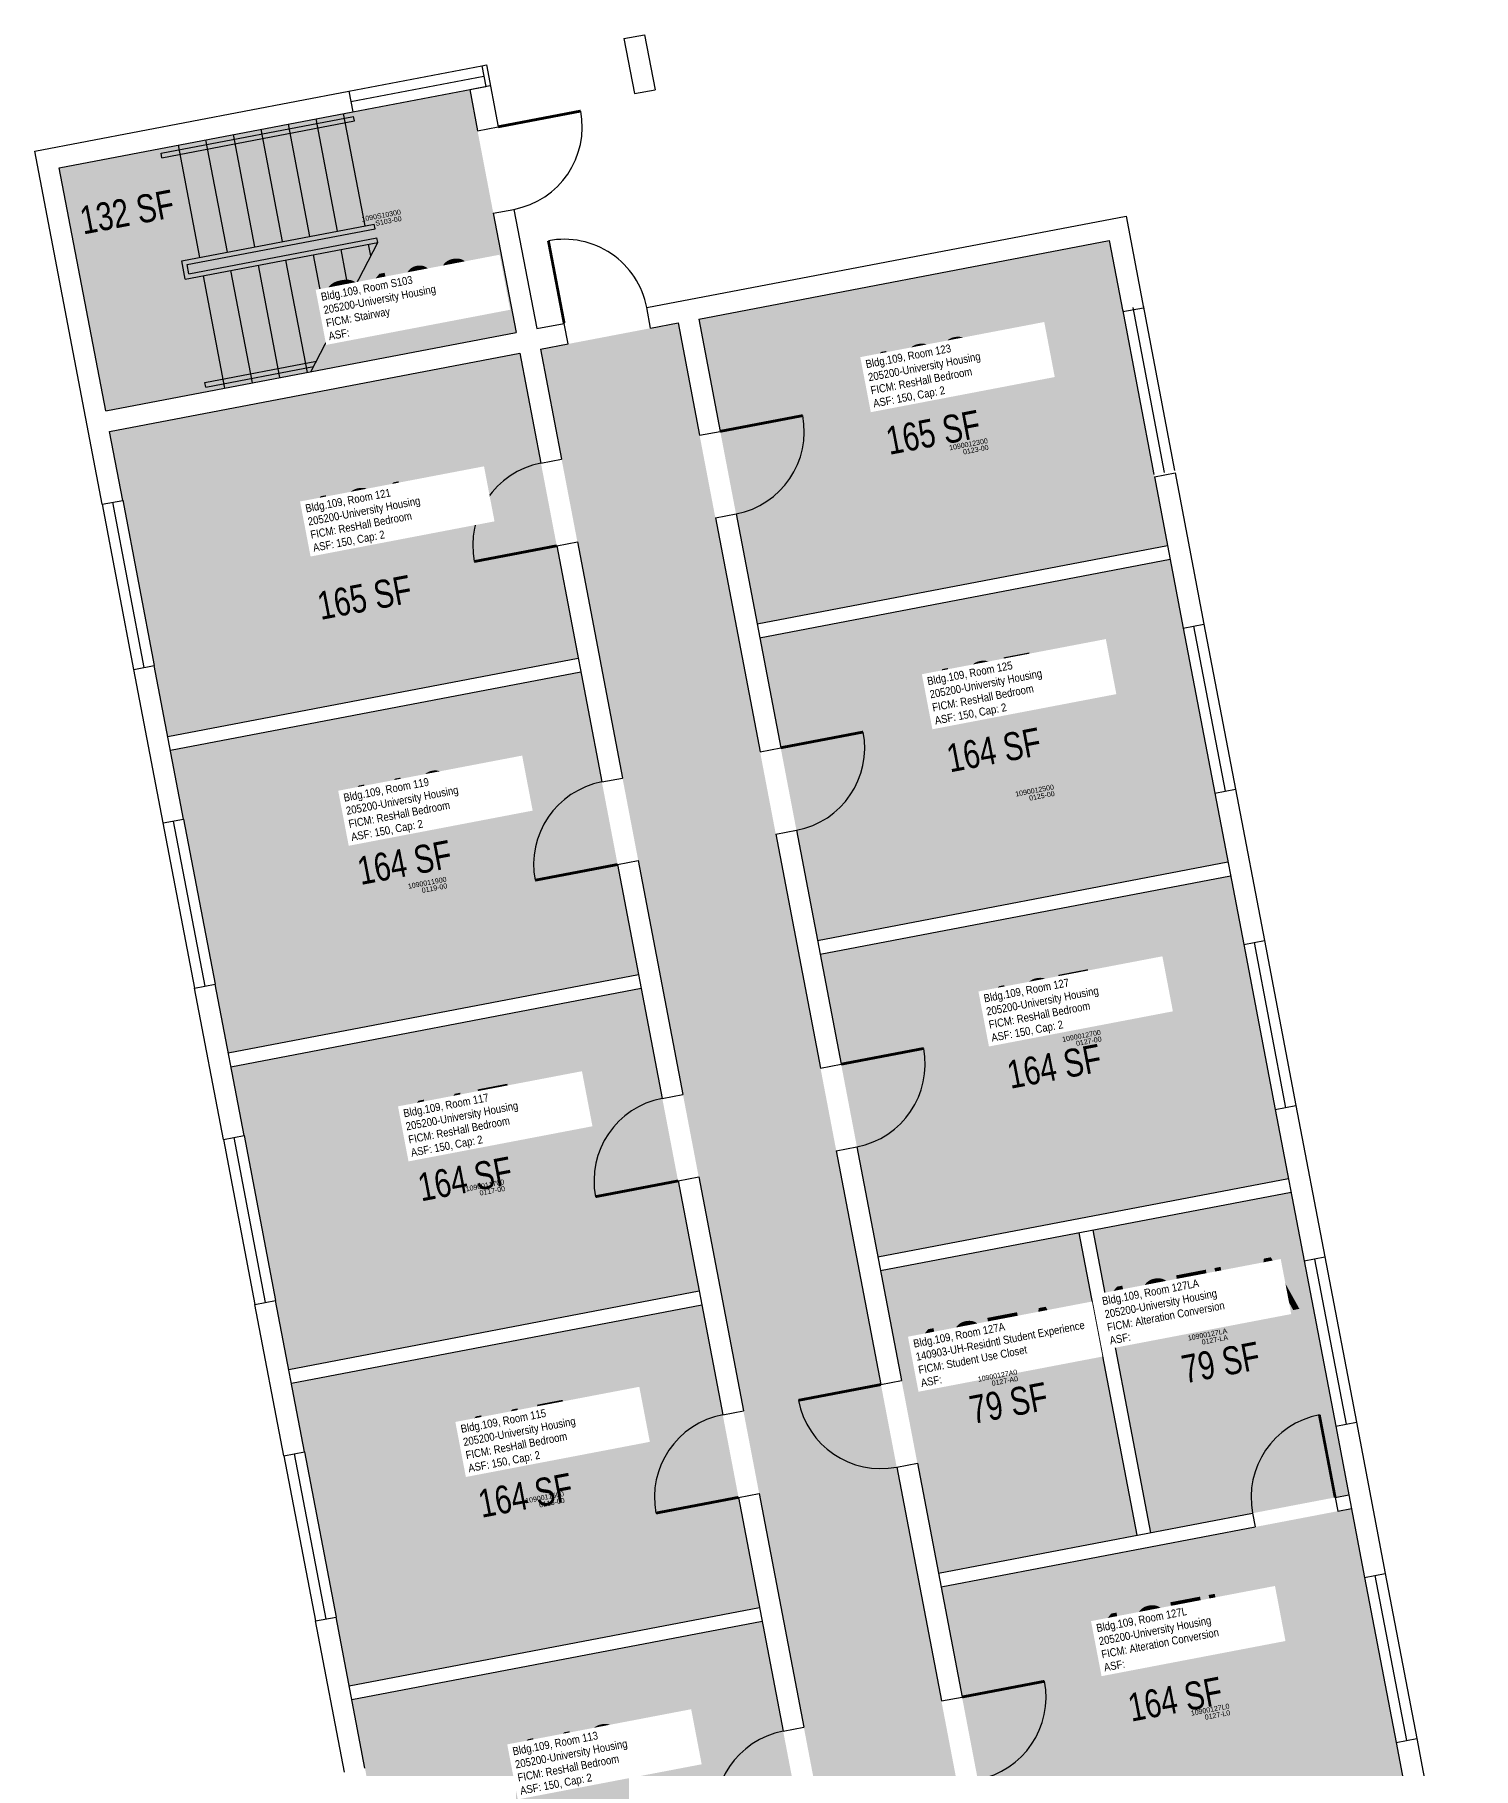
# Model space of a CAD drawing. Header units: inches. Extents: x 69230585 to 69232402, y 27670942 to 27674689.
# Drawn here: x 69230849 to 69231465, y 27673947 to 27674689 of the extents above; entities that cross this region are included whole.
import ezdxf
from ezdxf.enums import TextEntityAlignment as Align

# ---------------------------------------------------------------- set-up
doc = ezdxf.new("R2010")
doc.units = ezdxf.units.IN
doc.header["$LTSCALE"] = 0.25
doc.header["$MEASUREMENT"] = 0
for name, color, linetype in [('A-DOOR', 2, 'CONTINUOUS'), ('A-FLOR', 3, 'CONTINUOUS'), ('A-GLAZ', 1, 'CONTINUOUS'), ('A-IDEN-RNUM', 7, 'CONTINUOUS'), ('A-IDEN-SNUM', 4, 'CONTINUOUS'), ('A-IDEN-VNUM', 4, 'CONTINUOUS'), ('A-WALL', 5, 'CONTINUOUS'), ('AREA-TEXT', 3, 'CONTINUOUS'), ('Rooms-Category-Color', 7, 'CONTINUOUS'), ('Rooms-College-Color', 7, 'CONTINUOUS'), ('Rooms-Department-Color', 7, 'CONTINUOUS'), ('Rooms-Division-Color', 7, 'CONTINUOUS'), ('Rooms-Information', 7, 'CONTINUOUS')]:
    doc.layers.add(name, color=color, linetype=linetype)
doc.styles.add('CP_AREA', font='arial.ttf', dxfattribs={"height": 15})
doc.styles.add('CP_ROOMSNUMBER', font='arial.ttf', dxfattribs={"height": 1})
doc.styles.add('CP_ROOMVNUMBER', font='arial.ttf', dxfattribs={"width": 0.85, "height": 0.075})

msp = doc.modelspace()

# ---------------------------------------------------------------- hatches: boundary and pattern name
at = {"layer": 'Rooms-Category-Color', "true_color": 0xadadad}
for points in [[(69231035.44, 27674666), (69230985.35, 27674656.43), (69230859.62, 27674632.42), (69230879.51, 27674528.3), (69231055.33, 27674561.89)], [(69231330.03, 27673491.42), (69231338.87, 27673493.11), (69231339.8, 27673488.2), (69231378.11, 27673495.51), (69231372.48, 27673524.98), (69231334.18, 27673517.66), (69231334.55, 27673515.7), (69231325.71, 27673514.01), (69231324.21, 27673521.87), (69231333.05, 27673523.56), (69231333.43, 27673521.59), (69231371.73, 27673528.91), (69231365.72, 27673560.38), (69231327.41, 27673553.06), (69231328.92, 27673545.17), (69231320.08, 27673543.48), (69231259.85, 27673858.77), (69231271.64, 27673861.02), (69231266.2, 27673889.51), (69231254.41, 27673887.26), (69231124.75, 27674565.98), (69231065.82, 27674554.73), (69231349.9, 27673067.62), (69231349.9, 27673067.62), (69231408.83, 27673078.87)], [(69231387.32, 27674193.64), (69231302.34, 27674177.41), (69231327.11, 27674047.75), (69231412.09, 27674063.99)], [(69231418.84, 27674028.63), (69231413.22, 27674058.09), (69231237.36, 27674024.5), (69231262.12, 27673894.84), (69231437.98, 27673928.44), (69231432.35, 27673957.9)]]:
    msp.add_hatch(color=253, dxfattribs=at).paths.add_polyline_path(points)
at = {"layer": 'Rooms-Category-Color', "true_color": 0x728ef3}
for points in [[(69231315.08, 27674571.82), (69231309.45, 27674601.27), (69231133.59, 27674567.67), (69231158.55, 27674437.04), (69231334.41, 27674470.63), (69231328.78, 27674500.1)], [(69231056.98, 27674553.04), (69230881.2, 27674519.46), (69230886.83, 27674489.99), (69230900.33, 27674419.29), (69230906.15, 27674388.82), (69231081.93, 27674422.4)], [(69231341.16, 27674435.29), (69231335.53, 27674464.74), (69231159.67, 27674431.15), (69231184.44, 27674301.49), (69231360.3, 27674335.08), (69231354.67, 27674364.55)], [(69231083.06, 27674416.51), (69230907.28, 27674382.93), (69230912.91, 27674353.46), (69230926.41, 27674282.76), (69230932.05, 27674253.28), (69231107.83, 27674286.85)], [(69231380.57, 27674229), (69231367.06, 27674299.72), (69231361.43, 27674329.19), (69231185.57, 27674295.6), (69231210.34, 27674165.94), (69231386.2, 27674199.54)], [(69231108.95, 27674280.96), (69230933.17, 27674247.38), (69230938.8, 27674217.92), (69230952.31, 27674147.19), (69230957.94, 27674117.73), (69231133.72, 27674151.31)], [(69231296.45, 27674176.28), (69231211.46, 27674160.05), (69231236.23, 27674030.39), (69231321.21, 27674046.63)], [(69231134.85, 27674145.41), (69230959.07, 27674111.83), (69230964.69, 27674082.37), (69230978.2, 27674011.64), (69230983.83, 27673982.18), (69231159.62, 27674015.76)], [(69231160.74, 27674009.86), (69230984.96, 27673976.28), (69230990.59, 27673946.82), (69231004.1, 27673876.1), (69231009.73, 27673846.63), (69231185.51, 27673880.21)]]:
    msp.add_hatch(color=171, dxfattribs=at).paths.add_polyline_path(points)
at = {"layer": 'Rooms-College-Color', "true_color": 0xadadad}
for points in [[(69231035.44, 27674666), (69230985.35, 27674656.43), (69230859.62, 27674632.42), (69230879.51, 27674528.3), (69231055.33, 27674561.89)], [(69231315.08, 27674571.82), (69231309.45, 27674601.27), (69231133.59, 27674567.67), (69231158.55, 27674437.04), (69231334.41, 27674470.63), (69231328.78, 27674500.1)], [(69231330.03, 27673491.42), (69231338.87, 27673493.11), (69231339.8, 27673488.2), (69231378.11, 27673495.51), (69231372.48, 27673524.98), (69231334.18, 27673517.66), (69231334.55, 27673515.7), (69231325.71, 27673514.01), (69231324.21, 27673521.87), (69231333.05, 27673523.56), (69231333.43, 27673521.59), (69231371.73, 27673528.91), (69231365.72, 27673560.38), (69231327.41, 27673553.06), (69231328.92, 27673545.17), (69231320.08, 27673543.48), (69231259.85, 27673858.77), (69231271.64, 27673861.02), (69231266.2, 27673889.51), (69231254.41, 27673887.26), (69231124.75, 27674565.98), (69231065.82, 27674554.73), (69231349.9, 27673067.62), (69231349.9, 27673067.62), (69231408.83, 27673078.87)], [(69231056.98, 27674553.04), (69230881.2, 27674519.46), (69230886.83, 27674489.99), (69230900.33, 27674419.29), (69230906.15, 27674388.82), (69231081.93, 27674422.4)], [(69231341.16, 27674435.29), (69231335.53, 27674464.74), (69231159.67, 27674431.15), (69231184.44, 27674301.49), (69231360.3, 27674335.08), (69231354.67, 27674364.55)], [(69231083.06, 27674416.51), (69230907.28, 27674382.93), (69230912.91, 27674353.46), (69230926.41, 27674282.76), (69230932.05, 27674253.28), (69231107.83, 27674286.85)], [(69231380.57, 27674229), (69231367.06, 27674299.72), (69231361.43, 27674329.19), (69231185.57, 27674295.6), (69231210.34, 27674165.94), (69231386.2, 27674199.54)], [(69231108.95, 27674280.96), (69230933.17, 27674247.38), (69230938.8, 27674217.92), (69230952.31, 27674147.19), (69230957.94, 27674117.73), (69231133.72, 27674151.31)], [(69231387.32, 27674193.64), (69231302.34, 27674177.41), (69231327.11, 27674047.75), (69231412.09, 27674063.99)], [(69231296.45, 27674176.28), (69231211.46, 27674160.05), (69231236.23, 27674030.39), (69231321.21, 27674046.63)], [(69231134.85, 27674145.41), (69230959.07, 27674111.83), (69230964.69, 27674082.37), (69230978.2, 27674011.64), (69230983.83, 27673982.18), (69231159.62, 27674015.76)], [(69231418.84, 27674028.63), (69231413.22, 27674058.09), (69231237.36, 27674024.5), (69231262.12, 27673894.84), (69231437.98, 27673928.44), (69231432.35, 27673957.9)], [(69231160.74, 27674009.86), (69230984.96, 27673976.28), (69230990.59, 27673946.82), (69231004.1, 27673876.1), (69231009.73, 27673846.63), (69231185.51, 27673880.21)]]:
    msp.add_hatch(color=253, dxfattribs=at).paths.add_polyline_path(points)
at = {"layer": 'Rooms-Department-Color', "true_color": 0xacacac}
for points in [[(69231035.44, 27674666), (69230985.35, 27674656.43), (69230859.62, 27674632.42), (69230879.51, 27674528.3), (69231055.33, 27674561.89)], [(69231330.03, 27673491.42), (69231338.87, 27673493.11), (69231339.8, 27673488.2), (69231378.11, 27673495.51), (69231372.48, 27673524.98), (69231334.18, 27673517.66), (69231334.55, 27673515.7), (69231325.71, 27673514.01), (69231324.21, 27673521.87), (69231333.05, 27673523.56), (69231333.43, 27673521.59), (69231371.73, 27673528.91), (69231365.72, 27673560.38), (69231327.41, 27673553.06), (69231328.92, 27673545.17), (69231320.08, 27673543.48), (69231259.85, 27673858.77), (69231271.64, 27673861.02), (69231266.2, 27673889.51), (69231254.41, 27673887.26), (69231124.75, 27674565.98), (69231065.82, 27674554.73), (69231349.9, 27673067.62), (69231349.9, 27673067.62), (69231408.83, 27673078.87)], [(69231387.32, 27674193.64), (69231302.34, 27674177.41), (69231327.11, 27674047.75), (69231412.09, 27674063.99)], [(69231418.84, 27674028.63), (69231413.22, 27674058.09), (69231237.36, 27674024.5), (69231262.12, 27673894.84), (69231437.98, 27673928.44), (69231432.35, 27673957.9)]]:
    msp.add_hatch(color=253, dxfattribs=at).paths.add_polyline_path(points)
at = {"layer": 'Rooms-Department-Color', "true_color": 0x604aed}
for points in [[(69231315.08, 27674571.82), (69231309.45, 27674601.27), (69231133.59, 27674567.67), (69231158.55, 27674437.04), (69231334.41, 27674470.63), (69231328.78, 27674500.1)], [(69231056.98, 27674553.04), (69230881.2, 27674519.46), (69230886.83, 27674489.99), (69230900.33, 27674419.29), (69230906.15, 27674388.82), (69231081.93, 27674422.4)], [(69231341.16, 27674435.29), (69231335.53, 27674464.74), (69231159.67, 27674431.15), (69231184.44, 27674301.49), (69231360.3, 27674335.08), (69231354.67, 27674364.55)], [(69231083.06, 27674416.51), (69230907.28, 27674382.93), (69230912.91, 27674353.46), (69230926.41, 27674282.76), (69230932.05, 27674253.28), (69231107.83, 27674286.85)], [(69231380.57, 27674229), (69231367.06, 27674299.72), (69231361.43, 27674329.19), (69231185.57, 27674295.6), (69231210.34, 27674165.94), (69231386.2, 27674199.54)], [(69231108.95, 27674280.96), (69230933.17, 27674247.38), (69230938.8, 27674217.92), (69230952.31, 27674147.19), (69230957.94, 27674117.73), (69231133.72, 27674151.31)], [(69231296.45, 27674176.28), (69231211.46, 27674160.05), (69231236.23, 27674030.39), (69231321.21, 27674046.63)], [(69231134.85, 27674145.41), (69230959.07, 27674111.83), (69230964.69, 27674082.37), (69230978.2, 27674011.64), (69230983.83, 27673982.18), (69231159.62, 27674015.76)], [(69231160.74, 27674009.86), (69230984.96, 27673976.28), (69230990.59, 27673946.82), (69231004.1, 27673876.1), (69231009.73, 27673846.63), (69231185.51, 27673880.21)]]:
    msp.add_hatch(color=173, dxfattribs=at).paths.add_polyline_path(points)
at = {"layer": 'Rooms-Division-Color', "true_color": 0xadadad}
for points in [[(69231035.44, 27674666), (69230985.35, 27674656.43), (69230859.62, 27674632.42), (69230879.51, 27674528.3), (69231055.33, 27674561.89)], [(69231330.03, 27673491.42), (69231338.87, 27673493.11), (69231339.8, 27673488.2), (69231378.11, 27673495.51), (69231372.48, 27673524.98), (69231334.18, 27673517.66), (69231334.55, 27673515.7), (69231325.71, 27673514.01), (69231324.21, 27673521.87), (69231333.05, 27673523.56), (69231333.43, 27673521.59), (69231371.73, 27673528.91), (69231365.72, 27673560.38), (69231327.41, 27673553.06), (69231328.92, 27673545.17), (69231320.08, 27673543.48), (69231259.85, 27673858.77), (69231271.64, 27673861.02), (69231266.2, 27673889.51), (69231254.41, 27673887.26), (69231124.75, 27674565.98), (69231065.82, 27674554.73), (69231349.9, 27673067.62), (69231349.9, 27673067.62), (69231408.83, 27673078.87)], [(69231387.32, 27674193.64), (69231302.34, 27674177.41), (69231327.11, 27674047.75), (69231412.09, 27674063.99)], [(69231418.84, 27674028.63), (69231413.22, 27674058.09), (69231237.36, 27674024.5), (69231262.12, 27673894.84), (69231437.98, 27673928.44), (69231432.35, 27673957.9)]]:
    msp.add_hatch(color=253, dxfattribs=at).paths.add_polyline_path(points)
at = {"layer": 'Rooms-Division-Color', "true_color": 0x604aed}
for points in [[(69231315.08, 27674571.82), (69231309.45, 27674601.27), (69231133.59, 27674567.67), (69231158.55, 27674437.04), (69231334.41, 27674470.63), (69231328.78, 27674500.1)], [(69231056.98, 27674553.04), (69230881.2, 27674519.46), (69230886.83, 27674489.99), (69230900.33, 27674419.29), (69230906.15, 27674388.82), (69231081.93, 27674422.4)], [(69231341.16, 27674435.29), (69231335.53, 27674464.74), (69231159.67, 27674431.15), (69231184.44, 27674301.49), (69231360.3, 27674335.08), (69231354.67, 27674364.55)], [(69231083.06, 27674416.51), (69230907.28, 27674382.93), (69230912.91, 27674353.46), (69230926.41, 27674282.76), (69230932.05, 27674253.28), (69231107.83, 27674286.85)], [(69231380.57, 27674229), (69231367.06, 27674299.72), (69231361.43, 27674329.19), (69231185.57, 27674295.6), (69231210.34, 27674165.94), (69231386.2, 27674199.54)], [(69231108.95, 27674280.96), (69230933.17, 27674247.38), (69230938.8, 27674217.92), (69230952.31, 27674147.19), (69230957.94, 27674117.73), (69231133.72, 27674151.31)], [(69231296.45, 27674176.28), (69231211.46, 27674160.05), (69231236.23, 27674030.39), (69231321.21, 27674046.63)], [(69231134.85, 27674145.41), (69230959.07, 27674111.83), (69230964.69, 27674082.37), (69230978.2, 27674011.64), (69230983.83, 27673982.18), (69231159.62, 27674015.76)], [(69231160.74, 27674009.86), (69230984.96, 27673976.28), (69230990.59, 27673946.82), (69231004.1, 27673876.1), (69231009.73, 27673846.63), (69231185.51, 27673880.21)]]:
    msp.add_hatch(color=173, dxfattribs=at).paths.add_polyline_path(points)

# ---------------------------------------------------------------- linework, layer by layer
at = {"layer": 'A-DOOR', "const_width": 1.2}
for points in [[(69231047.66, 27674650.01), (69231083.02, 27674656.76)], [(69231075.92, 27674565.82), (69231069.16, 27674601.18)], [(69231142.79, 27674519.55), (69231178.15, 27674526.3)], [(69231072.74, 27674470.53), (69231037.38, 27674463.77)], [(69231168.68, 27674384), (69231204.04, 27674390.75)], [(69231098.82, 27674334), (69231063.46, 27674327.25)], [(69231194.57, 27674248.45), (69231229.94, 27674255.2)], [(69231124.71, 27674198.45), (69231089.35, 27674191.7)], [(69231211.63, 27674111.21), (69231176.27, 27674104.46)], [(69231406.2, 27674062.86), (69231399.44, 27674098.22)], [(69231150.61, 27674062.9), (69231115.25, 27674056.15)], [(69231246.36, 27673977.35), (69231281.72, 27673984.11)]]:
    msp.add_lwpolyline(points, dxfattribs=at)
at = {"layer": 'A-DOOR'}
for centre, start, end in [((69231047.66, 27674650.01), 280.8148, 10.8148), ((69231075.92, 27674565.82), 10.8148, 100.8148), ((69231142.79, 27674519.55), 280.8148, 10.8148), ((69231072.74, 27674470.53), 100.8148, 190.8148), ((69231168.68, 27674384), 280.8148, 10.8148), ((69231098.82, 27674334), 100.8148, 190.8148), ((69231194.57, 27674248.45), 280.8148, 10.8148), ((69231124.71, 27674198.45), 100.8148, 190.8148), ((69231211.63, 27674111.21), 190.8148, 280.8148), ((69231150.61, 27674062.9), 100.8148, 190.8148), ((69231406.2, 27674062.86), 100.8148, 190.8148), ((69231246.36, 27673977.35), 280.8148, 10.8148), ((69231176.5, 27673927.36), 100.8148, 190.8148)]:
    msp.add_arc(centre, 36, start, end, dxfattribs=at)
at = {"layer": 'A-FLOR'}
for p, q in [((69230903.25, 27674638.71), (69230985.72, 27674654.46)), ((69230903.63, 27674636.74), (69230986.1, 27674652.5)), ((69230967.03, 27674603.06), (69230957.84, 27674651.18)), ((69230978.82, 27674605.31), (69230969.63, 27674653.43)), ((69230990.61, 27674607.56), (69230981.41, 27674655.68)), ((69230986.1, 27674652.5), (69230985.72, 27674654.46)), ((69230931.67, 27674596.3), (69230922.48, 27674644.42)), ((69230943.46, 27674598.55), (69230934.27, 27674646.68)), ((69230955.25, 27674600.81), (69230946.05, 27674648.93)), ((69230903.63, 27674636.74), (69230903.25, 27674638.71)), ((69230919.89, 27674594.05), (69230910.69, 27674642.17)), ((69230912.07, 27674592.56), (69230994.54, 27674608.31)), ((69230914.41, 27674590.97), (69230994.92, 27674606.34)), ((69230994.92, 27674606.34), (69230994.54, 27674608.31)), ((69230913.57, 27674584.68), (69230996.04, 27674600.44)), ((69230915.17, 27674587.03), (69230995.67, 27674602.41)), ((69230967.42, 27674545.09), (69230996.04, 27674600.44)), ((69230993.07, 27674594.68), (69230992.11, 27674599.69)), ((69230996.04, 27674600.44), (69230995.67, 27674602.41)), ((69230913.57, 27674584.68), (69230912.07, 27674592.56)), ((69230915.17, 27674587.03), (69230914.41, 27674590.97)), ((69230954.16, 27674542.56), (69230944.96, 27674590.68)), ((69230965.94, 27674544.81), (69230956.75, 27674592.93)), ((69230975.22, 27674560.18), (69230968.54, 27674595.18)), ((69230984.14, 27674577.43), (69230980.32, 27674597.43)), ((69230930.58, 27674538.05), (69230921.39, 27674586.18)), ((69230942.37, 27674540.31), (69230933.18, 27674588.43)), ((69230922.02, 27674540.5), (69230969.76, 27674549.62)), ((69230922.39, 27674538.53), (69230968.59, 27674547.36)), ((69230922.39, 27674538.53), (69230922.02, 27674540.5))]:
    msp.add_line(p, q, dxfattribs=at)
at = {"layer": 'A-GLAZ'}
for p, q in [((69230983.66, 27674665.27), (69231040.62, 27674676.16)), ((69230984.5, 27674660.85), (69231041.47, 27674671.74)), ((69230985.35, 27674656.43), (69231042.31, 27674667.32)), ((69231315.08, 27674571.82), (69231328.59, 27674501.09)), ((69231319.5, 27674572.64), (69231333.01, 27674501.92)), ((69231323.92, 27674573.5), (69231337.43, 27674502.78)), ((69230877.98, 27674488.32), (69230891.49, 27674417.6)), ((69230882.41, 27674489.15), (69230895.92, 27674418.43)), ((69230886.82, 27674490.01), (69230900.33, 27674419.29)), ((69231341.16, 27674435.29), (69231354.67, 27674364.57)), ((69231345.58, 27674436.12), (69231359.09, 27674365.4)), ((69231350, 27674436.98), (69231363.51, 27674366.26)), ((69230912.9, 27674353.48), (69230926.41, 27674282.76)), ((69230904.06, 27674351.79), (69230917.57, 27674281.07)), ((69230908.49, 27674352.62), (69230922, 27674281.9)), ((69231375.9, 27674301.41), (69231389.41, 27674230.69)), ((69231367.06, 27674299.72), (69231380.57, 27674229)), ((69231371.48, 27674300.55), (69231384.99, 27674229.83)), ((69230929.96, 27674216.23), (69230943.47, 27674145.51)), ((69230934.38, 27674217.05), (69230947.89, 27674146.33)), ((69230938.8, 27674217.92), (69230952.31, 27674147.19)), ((69231392.95, 27674164.17), (69231406.46, 27674093.45)), ((69231397.37, 27674165), (69231410.88, 27674094.28)), ((69231401.79, 27674165.86), (69231415.3, 27674095.14)), ((69230955.85, 27674080.68), (69230969.36, 27674009.96)), ((69230960.28, 27674081.51), (69230973.79, 27674010.78)), ((69230964.69, 27674082.37), (69230978.2, 27674011.64)), ((69231418.84, 27674028.63), (69231432.35, 27673957.9)), ((69231423.27, 27674029.45), (69231436.78, 27673958.73)), ((69231427.68, 27674030.31), (69231441.19, 27673959.59))]:
    msp.add_line(p, q, dxfattribs=at)
at = {"layer": 'A-WALL'}
for p, q in [((69231101.53, 27674687.79), (69231110.37, 27674689.48)), ((69231101.53, 27674687.79), (69231106.03, 27674664.22)), ((69231110.37, 27674689.48), (69231114.87, 27674665.9)), ((69231040.62, 27674676.16), (69231042.59, 27674676.53)), ((69231040.62, 27674676.16), (69231042.31, 27674667.32)), ((69231042.59, 27674676.53), (69231047.66, 27674650.01)), ((69230849.09, 27674639.57), (69230983.66, 27674665.27)), ((69230983.66, 27674665.27), (69230985.35, 27674656.43)), ((69231035.44, 27674666), (69231044.28, 27674667.69)), ((69231035.44, 27674666), (69231038.82, 27674648.32)), ((69231106.03, 27674664.22), (69231114.87, 27674665.9)), ((69230859.62, 27674632.42), (69230985.35, 27674656.43)), ((69231038.82, 27674648.32), (69231047.66, 27674650.01)), ((69230877.99, 27674488.3), (69230849.09, 27674639.57)), ((69230879.51, 27674528.3), (69230859.62, 27674632.42)), ((69231045.57, 27674612.96), (69231054.41, 27674614.65)), ((69231045.57, 27674612.96), (69231055.33, 27674561.89)), ((69231054.41, 27674614.65), (69231064.17, 27674563.57)), ((69231111.28, 27674572.57), (69231316.61, 27674611.8)), ((69231316.61, 27674611.8), (69231324.11, 27674572.51)), ((69231133.59, 27674567.67), (69231309.45, 27674601.27)), ((69231309.45, 27674601.27), (69231315.27, 27674570.82)), ((69231112.97, 27674563.73), (69231111.28, 27674572.57)), ((69231315.27, 27674570.82), (69231324.11, 27674572.51)), ((69230879.51, 27674528.3), (69231055.33, 27674561.89)), ((69231064.17, 27674563.57), (69231075.92, 27674565.82)), ((69231077.61, 27674556.98), (69231075.92, 27674565.82)), ((69231112.97, 27674563.73), (69231124.75, 27674565.98)), ((69231124.75, 27674565.98), (69231133.95, 27674517.86)), ((69231133.59, 27674567.67), (69231142.79, 27674519.55)), ((69231065.82, 27674554.73), (69231077.61, 27674556.98)), ((69231065.82, 27674554.73), (69231074.83, 27674507.58)), ((69230881.2, 27674519.46), (69231056.98, 27674553.04)), ((69231056.98, 27674553.04), (69231065.99, 27674505.89)), ((69230886.83, 27674489.99), (69230881.2, 27674519.46)), ((69231133.95, 27674517.86), (69231142.79, 27674519.55)), ((69231065.99, 27674505.89), (69231074.83, 27674507.58)), ((69231328.78, 27674500.1), (69231337.62, 27674501.79)), ((69231337.62, 27674501.79), (69231350, 27674436.96)), ((69231328.78, 27674500.1), (69231341.16, 27674435.27)), ((69230877.99, 27674488.3), (69230886.83, 27674489.99)), ((69231140.7, 27674482.5), (69231149.54, 27674484.19)), ((69231140.7, 27674482.5), (69231159.84, 27674382.31)), ((69231149.54, 27674484.19), (69231168.68, 27674384)), ((69231072.74, 27674470.53), (69231081.58, 27674472.22)), ((69231081.58, 27674472.22), (69231100.91, 27674371.05)), ((69231072.74, 27674470.53), (69231092.07, 27674369.36)), ((69231158.55, 27674437.04), (69231334.41, 27674470.63)), ((69231159.67, 27674431.15), (69231335.53, 27674464.74)), ((69231341.16, 27674435.27), (69231350, 27674436.96)), ((69230906.15, 27674388.82), (69231081.93, 27674422.4)), ((69230891.5, 27674417.58), (69230900.34, 27674419.27)), ((69230904.07, 27674351.78), (69230891.5, 27674417.58)), ((69230912.91, 27674353.46), (69230900.34, 27674419.27)), ((69230907.28, 27674382.93), (69231083.06, 27674416.51)), ((69231159.84, 27674382.31), (69231168.68, 27674384)), ((69231092.07, 27674369.36), (69231100.91, 27674371.05)), ((69231354.67, 27674364.55), (69231363.51, 27674366.24)), ((69231354.67, 27674364.55), (69231367.06, 27674299.72)), ((69231363.51, 27674366.24), (69231375.9, 27674301.41)), ((69230904.07, 27674351.78), (69230912.91, 27674353.46)), ((69231166.6, 27674346.95), (69231175.44, 27674348.64)), ((69231166.6, 27674346.95), (69231185.73, 27674246.76)), ((69231175.44, 27674348.64), (69231194.57, 27674248.45)), ((69231098.82, 27674334), (69231107.66, 27674335.69)), ((69231098.82, 27674334), (69231117.96, 27674233.81)), ((69231107.66, 27674335.69), (69231126.8, 27674235.5)), ((69231184.44, 27674301.49), (69231360.3, 27674335.08)), ((69231185.57, 27674295.6), (69231361.43, 27674329.19)), ((69231367.06, 27674299.72), (69231375.9, 27674301.41)), ((69230932.05, 27674253.28), (69231107.83, 27674286.85)), ((69230917.58, 27674281.05), (69230926.42, 27674282.74)), ((69230929.96, 27674216.23), (69230917.58, 27674281.05)), ((69230938.8, 27674217.92), (69230926.42, 27674282.74)), ((69230933.17, 27674247.38), (69231108.95, 27674280.96)), ((69231185.73, 27674246.76), (69231194.57, 27674248.45)), ((69231117.96, 27674233.81), (69231126.8, 27674235.5)), ((69231380.57, 27674229), (69231389.41, 27674230.69)), ((69231380.57, 27674229), (69231392.95, 27674164.17)), ((69231389.41, 27674230.69), (69231401.79, 27674165.86)), ((69230929.96, 27674216.23), (69230938.8, 27674217.92)), ((69231192.49, 27674211.4), (69231201.33, 27674213.09)), ((69231201.33, 27674213.09), (69231220.47, 27674112.9)), ((69231192.49, 27674211.4), (69231211.63, 27674111.21)), ((69231124.71, 27674198.45), (69231133.56, 27674200.14)), ((69231124.71, 27674198.45), (69231143.85, 27674098.26)), ((69231133.56, 27674200.14), (69231152.69, 27674099.95)), ((69231210.34, 27674165.94), (69231386.2, 27674199.54)), ((69231211.46, 27674160.05), (69231387.32, 27674193.64)), ((69231296.45, 27674176.28), (69231321.21, 27674046.63)), ((69231302.34, 27674177.41), (69231327.11, 27674047.75)), ((69231392.95, 27674164.17), (69231401.79, 27674165.86)), ((69230943.47, 27674145.51), (69230952.31, 27674147.19)), ((69230955.85, 27674080.68), (69230943.47, 27674145.51)), ((69230964.69, 27674082.37), (69230952.31, 27674147.19)), ((69230957.94, 27674117.73), (69231133.72, 27674151.31)), ((69230959.07, 27674111.83), (69231134.85, 27674145.41)), ((69231211.63, 27674111.21), (69231220.47, 27674112.9)), ((69231143.85, 27674098.26), (69231152.69, 27674099.95)), ((69231406.46, 27674093.45), (69231415.3, 27674095.14)), ((69231406.46, 27674093.45), (69231418.84, 27674028.63)), ((69231415.3, 27674095.14), (69231427.68, 27674030.31)), ((69230955.85, 27674080.68), (69230964.69, 27674082.37)), ((69231218.38, 27674075.85), (69231227.22, 27674077.54)), ((69231218.38, 27674075.85), (69231237.52, 27673975.66)), ((69231227.22, 27674077.54), (69231246.36, 27673977.35)), ((69231150.61, 27674062.9), (69231159.45, 27674064.59)), ((69231159.45, 27674064.59), (69231178.59, 27673964.4)), ((69231406.2, 27674062.86), (69231412.09, 27674063.99)), ((69231150.61, 27674062.9), (69231169.75, 27673962.72)), ((69231236.23, 27674030.39), (69231370.84, 27674056.11)), ((69231370.84, 27674056.11), (69231371.96, 27674050.21)), ((69231406.2, 27674062.86), (69231407.32, 27674056.97)), ((69231407.32, 27674056.97), (69231413.22, 27674058.09)), ((69231237.36, 27674024.5), (69231371.96, 27674050.21)), ((69231418.84, 27674028.63), (69231427.68, 27674030.31)), ((69230969.36, 27674009.96), (69230978.2, 27674011.64)), ((69230990.59, 27673946.82), (69230978.2, 27674011.64)), ((69230983.83, 27673982.18), (69231159.62, 27674015.76)), ((69230981.75, 27673945.13), (69230969.36, 27674009.96)), ((69230984.96, 27673976.28), (69231160.74, 27674009.86)), ((69231237.52, 27673975.66), (69231246.36, 27673977.35)), ((69231169.75, 27673962.72), (69231178.59, 27673964.4)), ((69231432.35, 27673957.9), (69231441.19, 27673959.59)), ((69231441.19, 27673959.59), (69231465.4, 27673832.89)), ((69231432.35, 27673957.9), (69231456.56, 27673831.2))]:
    msp.add_line(p, q, dxfattribs=at)

# ---------------------------------------------------------------- texts
at = {"layer": 'A-IDEN-RNUM', "style": 'CP_ROOMSNUMBER'}
for s, p in [('S103-00', (69231000.64, 27674609.7)), ('0123-00', (69231252.24, 27674511.74)), ('0121-00', (69230992.03, 27674472.21)), ('0125-00', (69231280.57, 27674363.42)), ('0119-00', (69231020.36, 27674323.9)), ('0127-00', (69231300.65, 27674258.31)), ('0117-00', (69231045.13, 27674194.24)), ('0127-LA', (69231354.65, 27674130.42)), ('0127-A0', (69231264.69, 27674112.78)), ('0115-00', (69231070.65, 27674060.65)), ('0127-L0', (69231355.78, 27673969.69))]:
    msp.add_text(s, height=2.16, rotation=10.8148, dxfattribs=at).set_placement(p, align=Align.MIDDLE)
at = {"layer": 'A-IDEN-SNUM', "style": 'CP_ROOMSNUMBER'}
for s, p in [('1090S10300', (69230997.51, 27674611.99)), ('1090012300', (69231249.11, 27674514.03)), ('1090012100', (69230988.9, 27674474.51)), ('1090012500', (69231277.44, 27674365.71)), ('1090011900', (69231017.23, 27674326.19)), ('1090012700', (69231297.52, 27674260.6)), ('1090011700', (69231042, 27674196.53)), ('10900127LA', (69231351.52, 27674132.71)), ('10900127A0', (69231261.56, 27674115.07)), ('1090011500', (69231067.52, 27674062.94)), ('10900127L0', (69231352.65, 27673971.98))]:
    msp.add_text(s, height=2.16, rotation=10.8148, dxfattribs=at).set_placement(p, align=Align.MIDDLE)
at = {"layer": 'A-IDEN-VNUM', "style": 'CP_ROOMVNUMBER', "width": 0.85}
for s, p in [('S103', (69231005.78, 27674576.56)), ('123', (69231229.97, 27674544.84)), ('121', (69230989.93, 27674483.22)), ('125', (69231256.35, 27674409.02)), ('119', (69231006.31, 27674359.11)), ('127', (69231280.54, 27674273.33)), ('117', (69231031.89, 27674224.1)), ('127LA', (69231348.19, 27674147.89)), ('127A', (69231259.53, 27674128.18)), ('115', (69231056.5, 27674088.7)), ('127L', (69231336.37, 27674006.05)), ('113', (69231078.72, 27673950.58))]:
    msp.add_text(s, height=24, rotation=10.8148, dxfattribs=at).set_placement(p, align=Align.MIDDLE)
at = {"layer": 'AREA-TEXT', "style": 'CP_AREA', "width": 0.75}
for s, p in [('132 SF', (69230888.68, 27674613.54)), ('165 SF', (69231234, 27674519.15)), ('165 SF', (69230990.4, 27674448.43)), ('164 SF', (69231259.99, 27674383.12)), ('164 SF', (69231007.55, 27674334.89)), ('164 SF', (69231285.88, 27674247.57)), ('164 SF', (69231033.45, 27674199.34)), ('79 SF', (69231357.21, 27674120.7)), ('79 SF', (69231266.34, 27674103.34)), ('164 SF', (69231059.34, 27674063.8)), ('164 SF', (69231337.67, 27673976.47))]:
    msp.add_text(s, height=12, rotation=10.8148, dxfattribs=at).set_placement(p, align=Align.MIDDLE_CENTER)

# ---------------------------------------------------------------- next in the draw order: texts
at = {"layer": 'Rooms-Information', "char_height": 3.4286, "width": 76.8, "attachment_point": 7, "rotation": 10.8148, "style": 'CP_ROOMVNUMBER', "bg_fill": 3, "box_fill_scale": 1.5, "bg_fill_color": 256, "bg_fill_true_color": 13158600, "bg_fill_transparency": 0}
for s, insert in [('Bldg.109, Room S103^M^J205200-University Housing^M^JFICM: Stairway^M^JASF: ', (69230975.34, 27674558.54)), ('Bldg.109, Room 123^M^J205200-University Housing^M^JFICM: ResHall Bedroom^M^JASF: 150, Cap: 2', (69231208.84, 27674528.75)), ('Bldg.109, Room 121^M^J205200-University Housing^M^JFICM: ResHall Bedroom^M^JASF: 150, Cap: 2', (69230968.84, 27674466.92)), ('Bldg.109, Room 125^M^J205200-University Housing^M^JFICM: ResHall Bedroom^M^JASF: 150, Cap: 2', (69231235.22, 27674392.92)), ('Bldg.109, Room 119^M^J205200-University Housing^M^JFICM: ResHall Bedroom^M^JASF: 150, Cap: 2', (69230985.18, 27674343.01)), ('Bldg.109, Room 127^M^J205200-University Housing^M^JFICM: ResHall Bedroom^M^JASF: 150, Cap: 2', (69231259.45, 27674257.03)), ('Bldg.109, Room 117^M^J205200-University Housing^M^JFICM: ResHall Bedroom^M^JASF: 150, Cap: 2', (69231010.8, 27674207.8)), ('Bldg.109, Room 127A^M^J140903-UH-Residntl Student Experience^M^JFICM: Student Use Closet^M^JASF: ', (69231229.08, 27674110.1)), ('Bldg.109, Room 115^M^J205200-University Housing^M^JFICM: ResHall Bedroom^M^JASF: 150, Cap: 2', (69231035.37, 27674072.61)), ('Bldg.109, Room 127L^M^J205200-University Housing^M^JFICM: Alteration Conversion^M^JASF: ', (69231307.5, 27673988.26)), ('Bldg.109, Room 113^M^J205200-University Housing^M^JFICM: ResHall Bedroom^M^JASF: 150, Cap: 2', (69231057.59, 27673934.49))]:
    msp.add_mtext(s, dxfattribs=dict(at, insert=insert))

# ---------------------------------------------------------------- next in the draw order: texts
at = {"layer": 'Rooms-Information', "insert": (69231309.96, 27674128.32), "char_height": 3.4286, "width": 76.8, "attachment_point": 7, "rotation": 10.8148, "style": 'CP_ROOMVNUMBER', "bg_fill": 3, "box_fill_scale": 1.5, "bg_fill_color": 256, "bg_fill_true_color": 13158600, "bg_fill_transparency": 0}
msp.add_mtext('Bldg.109, Room 127LA^M^J205200-University Housing^M^JFICM: Alteration Conversion^M^JASF: ', dxfattribs=at)

doc.saveas('drawing.dxf')
